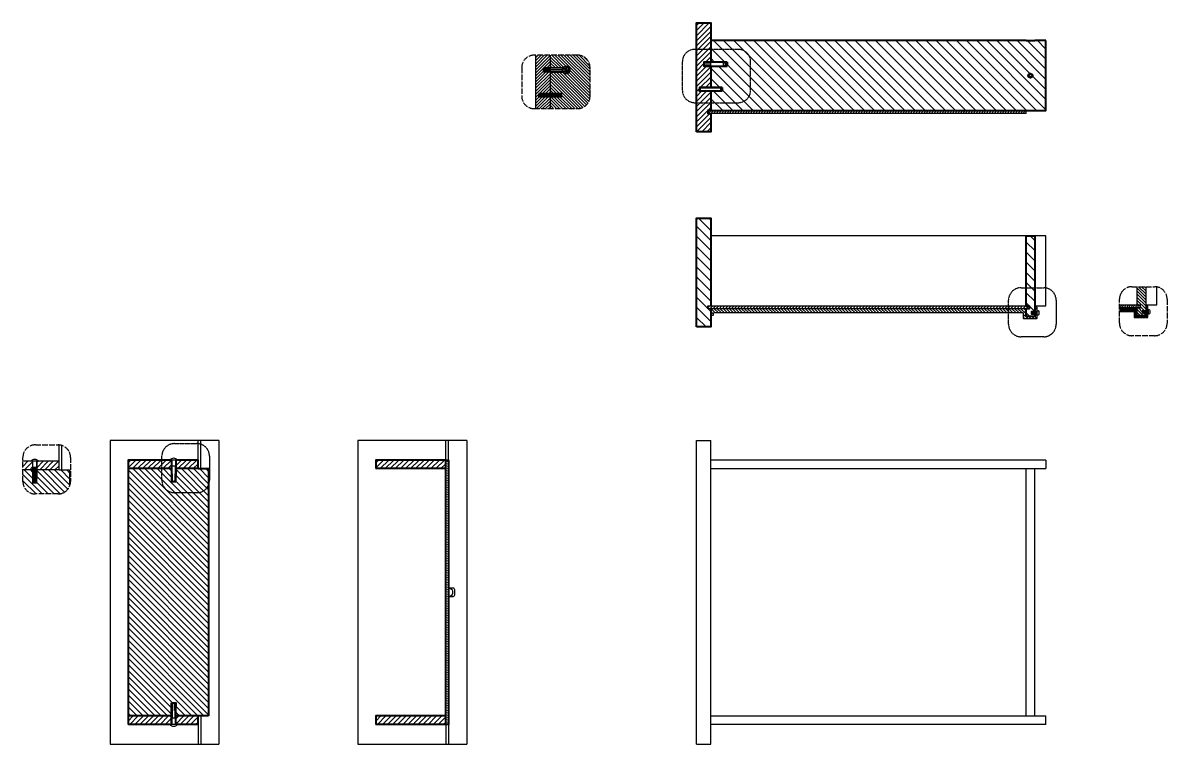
# Model space of a CAD drawing. Header units: millimetres. Extents: x 2634 to 10804, y -5166 to 3427.
# Drawn here: x 6053 to 8051, y -926 to 333 of the extents above; entities that cross this region are included whole.
import ezdxf

# ---------------------------------------------------------------- set-up
doc = ezdxf.new("R2010")
doc.units = ezdxf.units.MM
doc.header["$MEASUREMENT"] = 0
doc.linetypes.add('ACAD_ISO02W100', pattern=[15, 12, -3])
doc.linetypes.add('ACAD_ISO04W100', pattern=[30, 24, -3, 0, -3])
doc.layers.get('0').update_dxf_attribs({"lineweight": 30})
for name, color, linetype, lineweight in [('campiture sezione', 2, 'Continuous', 13), ('linee sezionate', 1, 'Continuous', 40), ('LINEE SEZIONATE DETTAGLI', 4, 'Continuous', 30)]:
    doc.layers.add(name, color=color, linetype=linetype, lineweight=lineweight)
for name, color, linetype in [('G-ANNO-TTLB', 8, 'Continuous'), ('linee sezione', 3, 'ACAD_ISO04W100'), ('Viti', 8, 'Continuous')]:
    doc.layers.add(name, color=color, linetype=linetype)
pattern_1 = [(135, (7301.5, 365.349), (-8.83883, -8.83883), [])]
pattern_2 = [(45, (7301.5006, 365.3485), (-4.419417, 4.419417), [])]
pattern_3 = [(45, (7301.5006, 365.3485), (-2.65165, 2.65165), [])]
pattern_4 = [(135, (7301.5006, 365.3485), (-2.65165, -2.65165), [])]

# ---------------------------------------------------------------- blocks, each defined once
blk = doc.blocks.new('*U14')
blk.add_lwpolyline([(0, 0), (0, 0.1), (0.05, 0), (0.12, -0.4), (0.12, -0.5), (0.07, -0.4), (0, 0)])
blk = doc.blocks.new('*U15')
at = {"color": 0, "linetype": 'ByBlock', "lineweight": -2, "transparency": 16777216}
for p in [(42.38, 270.66), (42.6, 270.66), (42.81, 270.66), (43.03, 270.66), (43.24, 270.66)]:
    blk.add_blockref('*U14', p, dxfattribs=at)
blk = doc.blocks.new('118331')
for p, q in [((40.13, 264.93), (40.13, 264.33)), ((40.13, 264.93), (40.33, 264.93)), ((40.13, 264.33), (40.33, 264.33)), ((40.33, 264.93), (40.33, 264.33)), ((40.73, 264.83), (40.33, 264.83)), ((40.73, 264.43), (40.33, 264.43)), ((40.73, 264.98), (40.73, 264.28)), ((40.73, 264.98), (42.98, 264.98)), ((40.73, 264.8), (40.73, 264.45)), ((42.98, 264.28), (40.73, 264.28)), ((40.83, 264.98), (40.83, 264.68)), ((40.83, 264.93), (42.93, 264.93)), ((40.83, 264.68), (42.93, 264.68)), ((40.83, 264.58), (40.83, 264.28)), ((40.83, 264.58), (42.93, 264.58)), ((40.83, 264.33), (42.93, 264.33)), ((42.93, 264.98), (42.93, 264.68)), ((42.93, 264.58), (42.93, 264.28)), ((42.98, 264.98), (42.98, 264.28)), ((42.98, 264.83), (43.07, 264.83)), ((43.14, 264.43), (42.98, 264.43)), ((43.12, 264.83), (43.28, 264.83)), ((43.35, 264.43), (43.19, 264.43)), ((43.33, 264.83), (43.5, 264.83)), ((43.57, 264.43), (43.4, 264.43)), ((43.55, 264.83), (43.72, 264.83)), ((43.79, 264.43), (43.62, 264.43)), ((43.77, 264.83), (43.93, 264.83)), ((44, 264.43), (43.84, 264.43)), ((43.98, 264.83), (44.08, 264.83)), ((44.08, 264.43), (44.05, 264.43)), ((44.13, 264.78), (44.13, 264.48))]:
    blk.add_line(p, q)
for centre, start, end in [((44.08, 264.78), 360, 90), ((44.08, 264.48), 270, 0)]:
    blk.add_arc(centre, 0.05, start, end)
blk.add_blockref('*U15', (0.69, -5.83))
blk = doc.blocks.new('*U63')
for points in [[(0.1, 0.05), (0.1, -0.2)], [(0.12, -0.2), (0.12, 0.05), (0.1, 0.05)], [(0.1, -0.3), (0.1, -0.55), (0.12, -0.55), (0.12, -0.3)]]:
    blk.add_lwpolyline(points)
blk = doc.blocks.new('*U64')
at = {"color": 0, "linetype": 'ByBlock', "lineweight": -2, "transparency": 16777216}
for p in [(41.43, 258.59), (41.62, 258.59), (41.81, 258.59), (42.01, 258.59), (42.2, 258.59), (42.39, 258.59), (42.59, 258.59), (42.78, 258.59), (42.97, 258.59), (43.16, 258.59), (43.36, 258.59), (43.55, 258.59), (43.74, 258.59)]:
    blk.add_blockref('*U63', p, dxfattribs=at)
blk = doc.blocks.new('110519')
for p, q in [((40.43, 258.99), (40.43, 257.69)), ((40.43, 258.64), (41.48, 258.64)), ((41.48, 258.04), (40.43, 258.04)), ((41.53, 258.59), (41.53, 258.09)), ((41.53, 258.59), (41.63, 258.59)), ((41.53, 258.39), (43.97, 258.39)), ((41.53, 258.34), (43.94, 258.34)), ((41.53, 258.29), (43.97, 258.29)), ((41.63, 258.09), (41.53, 258.09)), ((41.65, 258.59), (41.83, 258.58)), ((41.83, 258.1), (41.65, 258.09)), ((41.85, 258.58), (42.02, 258.58)), ((42.02, 258.1), (41.85, 258.1)), ((42.04, 258.58), (42.21, 258.58)), ((42.21, 258.1), (42.04, 258.1)), ((42.23, 258.58), (42.4, 258.57)), ((42.6, 258.11), (42.23, 258.1)), ((42.42, 258.57), (42.6, 258.57)), ((42.62, 258.57), (42.79, 258.56)), ((42.79, 258.12), (42.62, 258.11)), ((42.81, 258.56), (42.98, 258.56)), ((42.98, 258.12), (42.81, 258.12)), ((43, 258.56), (43.18, 258.56)), ((43.18, 258.12), (43, 258.12)), ((43.2, 258.56), (43.37, 258.55)), ((43.37, 258.13), (43.2, 258.12)), ((43.39, 258.55), (43.56, 258.55)), ((43.56, 258.13), (43.39, 258.13)), ((43.58, 258.55), (43.95, 258.54)), ((43.75, 258.14), (43.58, 258.13)), ((43.95, 258.14), (43.77, 258.14)), ((43.95, 258.35), (43.97, 258.39)), ((43.95, 258.33), (43.97, 258.29)), ((43.97, 258.54), (43.99, 258.54)), ((43.99, 258.14), (43.97, 258.14))]:
    blk.add_line(p, q)
for centre, radius, start, end in [((40.98, 258.34), 0.852, 130.3, 229.7), ((41.48, 258.59), 0.05, 0, 90), ((41.48, 258.09), 0.05, 270, 0), ((43.93, 258.38), 0.0425, 283.0951, 304.2961), ((43.93, 258.3), 0.0425, 55.7039, 76.9049), ((43.99, 258.44), 0.1, 41.8103, 90), ((43.99, 258.24), 0.1, 270, 318.1897), ((43.88, 258.34), 0.25, 318.1897, 41.8103)]:
    blk.add_arc(centre, radius, start, end)
blk.add_blockref('*U64', (0.1, 0))

msp = doc.modelspace()

# ---------------------------------------------------------------- hatches: boundary and pattern name
at = {"layer": 'campiture sezione', "ltscale": 0.2}
h = msp.add_hatch(dxfattribs=at)
h.set_pattern_fill('ANSI31', color=256, scale=50)
h.set_pattern_definition(pattern_2)
h.paths.add_polyline_path([(7254.1, 174.8), (7251.4, 174.8), (7251.4, 179.8), (7254.1, 179.8), (7254.1, 213.6), (7234.4, 213.6), (7234.4, 220.2), (7254.1, 220.2), (7254.1, 257.6), (7242.3, 257.6), (7242.3, 264.6), (7254.1, 264.6), (7254.1, 333), (7229.1, 333), (7229.1, 143.1), (7254.1, 143.1)])
h = msp.add_hatch(dxfattribs=at)
h.set_pattern_fill('ANSI31', color=256, scale=100, angle=90)
h.set_pattern_definition(pattern_1)
edge = h.paths.add_edge_path()
edge.add_arc((7812.3, 240.9), 3.71, 0, 360)
h.paths.add_polyline_path([(7254.1, 220.2), (7273.8, 220.2), (7273.8, 213.6), (7254.1, 213.6), (7254.1, 179.8), (7804.8, 179.8), (7839.1, 179.8), (7839.1, 302), (7819.8, 302), (7804.8, 302), (7254.1, 302), (7254.1, 264.6), (7283, 264.6), (7283, 257.6), (7254.1, 257.6)])
h = msp.add_hatch(dxfattribs=at)
h.set_pattern_fill('ANSI31', color=256, scale=30)
h.set_pattern_definition(pattern_3)
h.paths.add_polyline_path([(6973.5, 183.4), (6973.5, 203.4), (6954.1, 203.4), (6954.1, 209.9), (6973.5, 209.9), (6973.5, 247.3), (6961.9, 247.3), (6961.9, 254.3), (6973.5, 254.3), (6973.5, 276.6), (6948.7, 276.6), (6948.7, 183.4)])
h = msp.add_hatch(dxfattribs=at)
h.set_pattern_fill('ANSI31', color=256, scale=30, angle=90)
h.set_pattern_definition(pattern_4)
edge = h.paths.add_edge_path()
edge.add_arc((7002.3, 250.8), 6.37, 214.4372, 505.5628)
edge.add_line((6997.1, 254.4), (6973.9, 254.4))
edge.add_line((6973.9, 254.4), (6973.9, 276.6))
edge.add_line((6973.9, 276.6), (7021.6, 276.6))
edge.add_arc((7021.6, 254.8), 21.8, 0, 90, ccw=False)
edge.add_line((7043.4, 254.8), (7043.4, 205.2))
edge.add_arc((7021.6, 205.2), 21.8, 270, 360, ccw=False)
edge.add_line((7021.6, 183.4), (6973.9, 183.4))
edge.add_line((6973.9, 183.4), (6973.9, 203.4))
edge.add_line((6973.9, 203.4), (6993.5, 203.4))
edge.add_line((6993.5, 203.4), (6993.5, 209.9))
edge.add_line((6993.5, 209.9), (6973.9, 209.9))
edge.add_line((6973.9, 209.9), (6973.9, 247.2))
edge.add_line((6973.9, 247.2), (6997.1, 247.2))
h = msp.add_hatch(dxfattribs=at)
h.set_pattern_fill('ANSI31', color=256, scale=30, angle=10)
h.set_pattern_definition([(55, (7301.5006, 365.3485), (-3.07182, 2.150912), [])])
h.paths.add_polyline_path([(7804.8, 174.8), (7804.8, 179.8), (7254.1, 179.8), (7249.1, 179.8), (7249.1, 174.8), (7254.1, 174.8)])
h = msp.add_hatch(dxfattribs=at)
h.set_pattern_fill('ANSI31', color=256, scale=100, angle=90)
h.set_pattern_definition(pattern_1)
h.paths.add_polyline_path([(7804.8, -38.9), (7804.8, -179.6), (7819.8, -179.6), (7819.8, -38.9)])
h.paths.add_polyline_path([(7254.1, -166.1), (7249.1, -166.1), (7249.1, -161), (7254.1, -161), (7254.1, -7.9), (7229.1, -7.9), (7229.1, -197.7), (7254.1, -197.7)])
h = msp.add_hatch(dxfattribs=at)
h.set_pattern_fill('ANSI31', color=256, scale=30, angle=90)
h.set_pattern_definition(pattern_4)
h.paths.add_polyline_path([(8013.5, -127.4), (7998.5, -127.4), (7998.5, -158.9), (8003.9, -158.9), (8003.9, -164.7), (7998.5, -164.7), (7998.5, -177.9), (8013.5, -177.9), (8013.5, -172.8), (8007.6, -172.8), (8007.6, -169.8), (8013.5, -169.8)])
h = msp.add_hatch(dxfattribs=at)
h.set_pattern_fill('ANSI31', color=256, scale=25, angle=10)
h.set_pattern_definition([(55, (7301.5006, 365.3485), (-2.55985, 1.792426), [])])
h.paths.add_polyline_path([(7998.5, -164.3), (8003.5, -164.3), (8003.5, -159.3), (7998.5, -159.3), (7967.8, -159.3), (7967.8, -164.3)])
h = msp.add_hatch(dxfattribs=at)
h.set_pattern_fill('ANSI31', color=256, scale=30)
h.set_pattern_definition(pattern_3)
h.paths.add_polyline_path([(7774.1, -161), (7249.1, -161), (7249.1, -166.1), (7774.1, -166.1)])
h.paths.add_polyline_path([(7809.8, -161), (7774.1, -161), (7774.1, -166.1), (7809.8, -166)])
h = msp.add_hatch(dxfattribs=at)
h.set_pattern_fill('ANSI31', color=256, scale=30, angle=90)
h.set_pattern_definition(pattern_4)
h.paths.add_polyline_path([(7774.1, -166.1), (7254.1, -166.1), (7254.1, -176.9), (7258.4, -176.9, 0.414214), (7259.1, -176.3), (7259.1, -173.4, -0.414214), (7259.7, -172.7), (7774.1, -172.7)])
h.paths.add_polyline_path([(7804.8, -166), (7774.1, -166.1), (7774.1, -172.7), (7799.1, -172.7, -0.414214), (7799.7, -173.4), (7799.7, -182.4, 0.414214), (7800.4, -183.1), (7823.1, -183.1, 0.414214), (7823.8, -182.4), (7823.8, -174.5), (7819.8, -174.5), (7819.8, -179.6), (7804.8, -179.6)])
h.paths.add_polyline_path([(7823.8, -163.6, 0.414214), (7823.1, -163), (7821.5, -163), (7819.8, -163), (7819.8, -171.5), (7823.8, -171.5)])
h = msp.add_hatch(dxfattribs=at)
h.set_pattern_fill('ANSI31', color=256, scale=15, angle=10)
h.set_pattern_definition([(55, (7301.5006, 365.3485), (-1.53591, 1.075456), [])])
h.paths.add_polyline_path([(7998.5, -164.7), (7998.5, -164.3), (7967.8, -164.3), (7967.8, -171), (7992.7, -171, -0.414214), (7993.4, -171.7), (7993.4, -180.7, 0.414214), (7994.1, -181.4), (8016.8, -181.4, 0.414214), (8017.4, -180.7), (8017.4, -172.8), (8013.5, -172.8), (8013.5, -177.9), (7998.5, -177.9)])
h.paths.add_polyline_path([(8017.4, -161.9, 0.414214), (8016.8, -161.2), (8015.1, -161.2), (8013.5, -161.2), (8013.5, -169.8), (8017.4, -169.8)])
h = msp.add_hatch(dxfattribs=at)
h.set_pattern_fill('ANSI31', color=256, scale=50)
h.set_pattern_definition(pattern_2)
h.paths.add_polyline_path([(6070, -432.2), (6053.1, -432.2), (6053.1, -446.9), (6070, -446.9)])
h.paths.add_polyline_path([(6116.2, -432.2), (6077.4, -432.2), (6077.4, -446.9), (6116.2, -446.9)])
h = msp.add_hatch(dxfattribs=at)
h.set_pattern_fill('ANSI31', color=256, scale=50)
h.set_pattern_definition([(45, (6868.991, 365.3485), (-4.419417, 4.419417), [])])
h.paths.add_polyline_path([(6320.1, -429.9), (6320.1, -444.9), (6358.9, -444.9), (6358.9, -429.9)])
h.paths.add_polyline_path([(6312.7, -444.9), (6312.7, -429.9), (6236.7, -429.9), (6236.7, -444.9)])
h.paths.add_polyline_path([(6312.7, -891.6), (6312.7, -876.6), (6236.7, -876.6), (6236.7, -891.6)])
h.paths.add_polyline_path([(6320.1, -876.6), (6320.1, -891.6), (6358.9, -891.6), (6358.9, -876.6)])
h = msp.add_hatch(dxfattribs=at)
h.set_pattern_fill('ANSI31', color=256, scale=50)
h.set_pattern_definition(pattern_2)
h.paths.add_polyline_path([(6791.4, -429.9), (6669.2, -429.9), (6669.2, -444.9), (6791.4, -444.9)])
h.paths.add_polyline_path([(6791.4, -876.6), (6669.2, -876.6), (6669.2, -891.6), (6791.4, -891.6)])
h = msp.add_hatch(dxfattribs=at)
h.set_pattern_fill('ANSI31', color=256, scale=30, angle=110)
h.set_pattern_definition([(155, (7301.5006, 365.3485), (-1.584818, -3.398654), [])])
h.paths.add_polyline_path([(6796.4, -429.9), (6791.4, -429.9), (6791.4, -459.9), (6791.4, -891.6), (6796.4, -891.6)])
h = msp.add_hatch(dxfattribs=at)
h.set_pattern_fill('ANSI31', color=256, scale=60, angle=90)
h.set_pattern_definition([(135, (7058.838, 363.141), (-5.3033, -5.3033), [])])
edge = h.paths.add_edge_path()
edge.add_line((6134.8, -447.3), (6077.4, -447.3))
edge.add_line((6077.4, -447.3), (6077.4, -469.7))
edge.add_line((6077.4, -469.7), (6070, -469.7))
edge.add_line((6070, -469.7), (6070, -447.3))
edge.add_line((6070, -447.3), (6053.1, -447.3))
edge.add_line((6053.1, -447.3), (6053.1, -467.3))
edge.add_arc((6074.9, -467.3), 21.8, 180, 270)
edge.add_line((6074.9, -489.1), (6114.5, -489.1))
edge.add_arc((6114.5, -467.3), 21.8, 270, 338.6737)
edge.add_line((6134.8, -475.2), (6134.8, -447.3))
h = msp.add_hatch(dxfattribs=at)
h.set_pattern_fill('ANSI31', color=256, scale=60, angle=90)
h.set_pattern_definition([(135, (7301.5006, 365.3485), (-5.3033, -5.3033), [])])
h.paths.add_polyline_path([(6320.1, -853.9), (6320.1, -876.6), (6377.5, -876.6), (6377.5, -444.9), (6320.1, -444.9), (6320.1, -467.5), (6312.7, -467.5), (6312.7, -444.9), (6236.7, -444.9), (6236.7, -876.6), (6312.7, -876.6), (6312.7, -853.9)])

# ---------------------------------------------------------------- linework, layer by layer
at = {"ltscale": 0.2}
for points in [[(7804.8, 174.8), (7804.8, 179.8)], [(7809.8, -161), (7809.8, -166)], [(6395.5, -395.7), (6205.7, -395.7)], [(6205.7, -395.7), (6205.7, -925.7), (6395.5, -925.7)], [(6358.9, -429.9), (6358.9, -395.7)], [(6363.9, -444.9), (6363.9, -395.7)], [(6395.5, -395.7), (6395.5, -925.7)], [(6828, -395.7), (6638.2, -395.7)], [(6638.2, -395.7), (6638.2, -925.7), (6828, -925.7)], [(6791.4, -429.9), (6791.4, -395.7)], [(6796.4, -429.9), (6796.4, -395.7)], [(6828, -395.7), (6828, -925.7)], [(7229.1, -925.7), (7254.1, -925.7), (7254.1, -395.7)], [(7229.1, -925.7), (7229.1, -395.7), (7254.1, -395.7)], [(6116.2, -432.2), (6116.2, -403.5)], [(6121.2, -447.3), (6121.2, -404.5)], [(7839.1, -429.9), (7254.1, -429.9)], [(7839.1, -429.9), (7839.1, -444.9)], [(7254.1, -444.9), (7839.1, -444.9)], [(7804.8, -876.6), (7804.8, -444.9)], [(7819.8, -876.6), (7819.8, -444.9)], [(6363.9, -876.6), (6363.9, -925.7)], [(7254.1, -876.6), (7839.1, -876.6)], [(7839.1, -891.6), (7839.1, -876.6)], [(6358.9, -891.6), (6358.9, -925.7)], [(6791.4, -891.6), (6791.4, -925.7)], [(6796.4, -891.6), (6796.4, -925.7)], [(7839.1, -891.6), (7254.1, -891.6)]]:
    msp.add_lwpolyline(points, dxfattribs=at)
for points in [[(7804.8, 174.8), (7254.1, 174.8)], [(7804.8, -38.9), (7254.1, -38.9)], [(7839.1, -38.9), (7819.8, -38.9)], [(7819.8, -161), (7839.1, -161), (7839.1, -38.9)], [(7249.1, -166.1), (7249.1, -161), (7809.8, -161)], [(7809.8, -166), (7249.1, -166.1)]]:
    msp.add_lwpolyline(points)
at = {"layer": 'campiture sezione', "ltscale": 0.2}
msp.add_lwpolyline([(7998.5, -164.7), (7998.5, -164.3)], dxfattribs=at)
at = {"layer": 'G-ANNO-TTLB', "ltscale": 0.2}
for p, q in [((7254.1, -176.9), (7258.4, -176.9)), ((7259.1, -176.3), (7259.1, -173.4)), ((7259.7, -172.7), (7799.1, -172.7)), ((7799.7, -173.4), (7799.7, -182.4)), ((7821.5, -163), (7819.8, -163)), ((7823.1, -163), (7821.5, -163)), ((7823.8, -171.5), (7823.8, -163.6)), ((7823.8, -182.4), (7823.8, -174.5)), ((7967.8, -171), (7992.7, -171)), ((7993.4, -171.7), (7993.4, -180.7)), ((8015.1, -161.2), (8013.5, -161.2)), ((8016.8, -161.2), (8015.1, -161.2)), ((8017.4, -169.8), (8017.4, -161.9)), ((8017.4, -180.7), (8017.4, -172.8)), ((7800.4, -183.1), (7823.1, -183.1)), ((7994.1, -181.4), (8016.8, -181.4))]:
    msp.add_line(p, q, dxfattribs=at)
at = {"layer": 'G-ANNO-TTLB'}
msp.add_lwpolyline([(8013.5, -159.3), (8032.8, -159.3), (8032.8, -127.7)], dxfattribs=at)
at = {"layer": 'G-ANNO-TTLB', "ltscale": 0.2}
for points in [[(8017.4, -169.8), (8013.5, -169.8)], [(8013.5, -172.8), (8017.4, -172.8)]]:
    msp.add_lwpolyline(points, dxfattribs=at)
for centre, start, end in [((7258.4, -176.3), 270, 0), ((7259.7, -173.4), 90, 180), ((7799.1, -173.4), 0, 90), ((7823.1, -163.6), 0, 90), ((7992.7, -171.7), 0, 90), ((8016.8, -161.9), 0, 90), ((7800.4, -182.4), 180, 270), ((7823.1, -182.4), 270, 0), ((7994.1, -180.7), 180, 270), ((8016.8, -180.7), 270, 0)]:
    msp.add_arc(centre, 0.665, start, end, dxfattribs=at)
at = {"layer": 'linee sezionate'}
for points in [[(7229.1, 143.1), (7229.1, 333), (7254.1, 333), (7254.1, 264.6)], [(7804.8, 302), (7254.1, 302)], [(7804.8, 179.8), (7839.1, 179.8), (7839.1, 302)], [(7839.1, 302), (7819.8, 302)], [(7254.1, 257.6), (7254.1, 220.2)], [(7254.1, 213.6), (7254.1, 179.8)], [(7254.1, 179.8), (7254.1, 179.8), (7804.8, 179.8)], [(7254.1, 174.8), (7254.1, 143.1), (7229.1, 143.1)], [(7229.1, -197.7), (7229.1, -7.9), (7254.1, -7.9), (7254.1, -161)], [(7804.8, -161), (7804.8, -38.9)], [(7819.8, -38.9), (7819.8, -171.5)], [(7254.1, -166.1), (7254.1, -197.7), (7229.1, -197.7)], [(7819.8, -174.5), (7819.8, -179.6), (7804.8, -179.6), (7804.8, -166)]]:
    msp.add_lwpolyline(points, dxfattribs=at)
at = {"layer": 'linee sezionate', "ltscale": 0.2}
for points in [[(7804.8, 302), (7819.8, 302)], [(7283, 264.6), (7242.3, 264.6), (7242.3, 257.6), (7283, 257.6)], [(7283, 264.6), (7283, 257.6)], [(7273.8, 220.2), (7234.4, 220.2), (7234.4, 216.9)], [(7273.8, 220.2), (7273.8, 216.9), (7273.8, 213.6)], [(7273.8, 213.6), (7234.4, 213.6), (7234.4, 216.9)], [(7254.1, 179.8), (7249.1, 179.8), (7249.1, 174.8), (7254.1, 174.8)], [(7804.8, -38.9), (7819.8, -38.9)], [(7804.8, -161), (7809.8, -161), (7809.8, -166), (7804.8, -166)], [(7819.8, -171.5), (7814, -171.5), (7814, -174.5), (7819.8, -174.5)], [(6309.9, -429.9), (6236.7, -429.9), (6236.7, -444.9)], [(6312.7, -429.9), (6312.7, -467.5)], [(6320.1, -429.9), (6320.1, -459.7)], [(6358.9, -444.9), (6358.9, -429.9), (6322.9, -429.9)], [(6791.4, -459.9), (6791.4, -429.9), (6669.2, -429.9), (6669.2, -444.9)], [(6791.4, -429.9), (6796.4, -429.9), (6796.4, -891.6)], [(6236.7, -444.9), (6236.7, -876.6)], [(6312.7, -444.9), (6236.7, -444.9)], [(6358.9, -444.9), (6320.1, -444.9)], [(6358.9, -444.9), (6377.5, -444.9), (6377.5, -876.6)], [(6791.4, -444.9), (6669.2, -444.9)], [(6312.7, -467.5), (6320.1, -467.5), (6320.1, -459.7)], [(6796.4, -891.6), (6791.4, -891.6), (6791.4, -459.9)], [(6312.7, -891.6), (6312.7, -853.9)], [(6312.7, -853.9), (6320.1, -853.9), (6320.1, -861.8)], [(6312.7, -876.6), (6236.7, -876.6), (6236.7, -891.6)], [(6320.1, -891.6), (6320.1, -861.8)], [(6358.9, -891.6), (6358.9, -876.6), (6320.1, -876.6)], [(6377.5, -876.6), (6358.9, -876.6)], [(6791.4, -891.6), (6791.4, -876.6), (6669.2, -876.6), (6669.2, -891.6)], [(6309.9, -891.6), (6236.7, -891.6)], [(6358.9, -891.6), (6322.9, -891.6)], [(6791.4, -891.6), (6669.2, -891.6)]]:
    msp.add_lwpolyline(points, dxfattribs=at)
msp.add_circle((7812.3, 240.9), 3.71, dxfattribs=at)
at = {"layer": 'LINEE SEZIONATE DETTAGLI'}
for points in [[(6948.7, 183.4), (6948.7, 276.6)], [(6973.5, 276.6), (6973.5, 254.3)], [(6973.9, 276.6), (6973.9, 254.4)], [(6973.5, 247.3), (6973.5, 209.9)], [(6973.9, 247.3), (6973.9, 209.9)], [(6973.5, 203.4), (6973.5, 183.4)], [(6973.9, 203.4), (6973.9, 183.4)], [(7998.5, -158.9), (7998.5, -127.4)], [(8013.5, -127.4), (8013.5, -169.8)], [(7967.8, -159.3), (7998.5, -159.3)], [(7998.5, -164.3), (7967.8, -164.3)], [(8013.5, -172.8), (8013.5, -177.9), (7998.5, -177.9), (7998.5, -164.7)]]:
    msp.add_lwpolyline(points, dxfattribs=at)
at = {"layer": 'LINEE SEZIONATE DETTAGLI', "ltscale": 0.2}
for points in [[(6973.5, 254.3), (6961.9, 254.3), (6961.9, 247.3), (6973.5, 247.3)], [(6997.1, 254.4), (6973.9, 254.4)], [(6973.9, 247.2), (6997.1, 247.2)], [(6964.6, 209.9), (6954.1, 209.9), (6954.1, 206.7)], [(6964.6, 203.4), (6954.1, 203.4), (6954.1, 206.7)], [(6973.5, 209.9), (6964.6, 209.9)], [(6973.5, 203.4), (6964.6, 203.4)], [(6993.5, 209.9), (6973.9, 209.9)], [(6993.5, 203.4), (6973.9, 203.4)], [(6993.5, 209.9), (6993.5, 206.7), (6993.5, 203.4)], [(7998.5, -158.9), (8003.9, -158.9), (8003.9, -164.7), (7998.5, -164.7)], [(7998.5, -159.3), (8003.5, -159.3), (8003.5, -164.3), (7998.5, -164.3)], [(8013.5, -169.8), (8007.6, -169.8), (8007.6, -172.8), (8013.5, -172.8)], [(6070, -432.2), (6053.1, -432.2)], [(6070, -432.2), (6070, -446.9)], [(6116.2, -446.9), (6116.2, -432.2), (6077.4, -432.2)], [(6077.4, -432.2), (6077.4, -446.9)], [(6070, -446.9), (6053.1, -446.9)], [(6070, -447.3), (6053.1, -447.3)], [(6070, -447.3), (6070, -469.7)], [(6116.2, -446.9), (6077.4, -446.9)], [(6116.2, -447.3), (6077.4, -447.3)], [(6077.4, -447.3), (6077.4, -461.9)], [(6116.2, -447.3), (6134.8, -447.3), (6134.8, -475.2)], [(6070, -469.7), (6077.4, -469.7), (6077.4, -461.9)]]:
    msp.add_lwpolyline(points, dxfattribs=at)
msp.add_arc((7002.3, 250.8), 6.37, 214.4372, 145.5628, dxfattribs=at)
at = {"layer": 'linee sezione', "ltscale": 0.1}
for p, q in [((7795.9, -129.2), (7835.4, -129.2)), ((7774.1, -193), (7774.1, -151)), ((7857.2, -151), (7857.2, -193)), ((7835.4, -214.8), (7795.9, -214.8)), ((6317.6, -401.3), (6357.1, -401.3)), ((6295.8, -465.1), (6295.8, -423.1)), ((6379, -423.1), (6379, -465.1)), ((6357.1, -486.9), (6317.6, -486.9))]:
    msp.add_line(p, q, dxfattribs=at)
at = {"layer": 'linee sezione', "ltscale": 0.4}
for p, q in [((7989.6, -127.4), (8029.1, -127.4)), ((7967.8, -191.2), (7967.8, -149.2)), ((8050.9, -149.2), (8050.9, -191.2)), ((8029.1, -213), (7989.6, -213)), ((6074.9, -403.5), (6114.5, -403.5)), ((6053.1, -467.3), (6053.1, -425.3)), ((6136.3, -425.3), (6136.3, -467.3)), ((6114.5, -489.1), (6074.9, -489.1))]:
    msp.add_line(p, q, dxfattribs=at)
at = {"layer": 'linee sezione', "ltscale": 0.1}
msp.add_lwpolyline([(7302, 286.8), (7226.3, 286.8, 0.414214), (7204.5, 265), (7204.5, 215.5, 0.414214), (7226.3, 193.7), (7302, 193.7, 0.414214), (7323.8, 215.5), (7323.8, 265, 0.414214)], format="xyb", close=True, dxfattribs=at)
at = {"layer": 'linee sezione', "ltscale": 0.4}
msp.add_lwpolyline([(7021.6, 276.6), (6945.9, 276.6, 0.414214), (6924.1, 254.8), (6924.1, 205.2, 0.414214), (6945.9, 183.4), (7021.6, 183.4, 0.414214), (7043.4, 205.2), (7043.4, 254.8, 0.414214)], format="xyb", close=True, dxfattribs=at)
at = {"layer": 'linee sezione', "ltscale": 0.1}
for centre, start, end in [((7795.9, -151), 90, 180), ((7835.4, -151), 360, 90), ((7795.9, -193), 180, 270), ((7835.4, -193), 270, 360), ((6317.6, -423.1), 90, 180), ((6357.1, -423.1), 0, 90), ((6317.6, -465.1), 180, 270), ((6357.1, -465.1), 270, 0)]:
    msp.add_arc(centre, 21.8, start, end, dxfattribs=at)
at = {"layer": 'linee sezione', "ltscale": 0.4}
for centre, start, end in [((7989.6, -149.2), 90, 180), ((8029.1, -149.2), 360, 90), ((7989.6, -191.2), 180, 270), ((8029.1, -191.2), 270, 360), ((6074.9, -425.3), 90, 180), ((6114.5, -425.3), 0, 90), ((6074.9, -467.3), 180, 270), ((6114.5, -467.3), 270, 0)]:
    msp.add_arc(centre, 21.8, start, end, dxfattribs=at)
at = {"layer": 'Viti'}
for p, q in [((7242.6, 259.6), (7242.6, 262.6)), ((7243.1, 263.1), (7243.4, 263.1)), ((7243.4, 263.1), (7254.1, 263.1)), ((7254.1, 257.7), (7254.1, 264.5)), ((7276.6, 264.5), (7254.1, 264.5)), ((7276.6, 257.7), (7276.6, 264.5)), ((7276.6, 263.1), (7280.6, 263.1)), ((7276.6, 259.4), (7276.6, 262.9)), ((7280.6, 258.1), (7280.6, 264.1)), ((7282.6, 264.1), (7280.6, 264.1)), ((7282.6, 258.1), (7282.6, 264.1)), ((7244.1, 259.1), (7243.1, 259.1)), ((7254.1, 259.1), (7244.1, 259.1)), ((7276.6, 257.7), (7254.1, 257.7)), ((7276.6, 259.1), (7280.6, 259.1)), ((7282.6, 258.1), (7280.6, 258.1)), ((7235.1, 219.2), (7236, 219.9)), ((7236.1, 214), (7236.1, 219.9)), ((7236.3, 219.9), (7271.9, 219.9)), ((7272, 214), (7272, 219.9)), ((7273.1, 219.2), (7272.1, 219.9)), ((6954.2, 208.1), (6954.2, 205.2)), ((6954.7, 209), (6955.6, 209.6)), ((6954.7, 204.4), (6955.6, 203.7)), ((6955.7, 203.7), (6955.7, 209.6)), ((6955.9, 209.7), (6991.5, 209.7)), ((6955.9, 203.7), (6991.5, 203.7)), ((6956.7, 208.5), (6969.2, 208.5)), ((6956.7, 207.3), (6969.2, 207.3)), ((6956.7, 206.1), (6969.2, 206.1)), ((6956.7, 204.9), (6969.2, 204.9)), ((6990.6, 208.5), (6969.2, 208.5)), ((6990.6, 207.3), (6969.2, 207.3)), ((6990.6, 206.1), (6969.2, 206.1)), ((6990.6, 204.9), (6969.2, 204.9)), ((6991.6, 203.7), (6991.6, 209.6)), ((6992.7, 209), (6991.8, 209.6)), ((6992.7, 204.4), (6991.8, 203.7)), ((6993.1, 208.1), (6993.1, 205.2)), ((7234.6, 218.4), (7234.6, 215.5)), ((7235.1, 214.6), (7236, 214)), ((7236.3, 213.9), (7271.9, 213.9)), ((7273.1, 214.6), (7272.1, 214)), ((7273.5, 218.4), (7273.5, 215.5)), ((7814.2, -173), (7815, -172.6)), ((7815.1, -173.5), (7814.2, -173)), ((7815, -172.6), (7815.7, -172.2)), ((7815.7, -173.8), (7815.1, -173.5)), ((7816.4, -174), (7824.2, -174)), ((7816.6, -172), (7824.2, -172)), ((7824.2, -176), (7824.2, -170)), ((7824.7, -169.5), (7825.7, -169.5)), ((7824.7, -176.5), (7825.7, -176.5)), ((7827.7, -174.5), (7827.7, -171.6)), ((8018.2, -167.8), (8019.2, -167.8)), ((8018.2, -174.8), (8019.2, -174.8)), ((8021.2, -172.8), (8021.2, -169.8)), ((6322.9, -429.9), (6309.9, -429.9)), ((6313.4, -440.4), (6313.4, -429.9)), ((6319.4, -429.9), (6319.4, -440.4)), ((6318.9, -440.9), (6313.9, -440.9)), ((6313.9, -441.9), (6313.9, -440.9)), ((6314.4, -465.3), (6313.9, -441.9)), ((6318.9, -441.9), (6318.4, -465.3)), ((6318.9, -440.9), (6318.9, -441.9)), ((6314.4, -465.5), (6314.4, -465.3)), ((6318.4, -465.3), (6318.4, -465.5)), ((6314.4, -856.2), (6313.9, -880.6)), ((6314.4, -855.9), (6314.4, -856.2)), ((6318.4, -856.2), (6318.4, -855.9)), ((6318.9, -879.5), (6318.4, -856.2)), ((6322.9, -891.6), (6309.9, -891.6)), ((6313.4, -881.1), (6313.4, -891.6)), ((6318.9, -880.6), (6313.9, -880.6)), ((6318.9, -880.6), (6318.9, -879.5)), ((6319.4, -891.6), (6319.4, -881.1))]:
    msp.add_line(p, q, dxfattribs=at)
at = {"layer": 'Viti', "ltscale": 0.2}
for points in [[(7001.8, 253.8), (7001.8, 254.6)], [(7001.8, 254.6), (7002.9, 254.6)], [(7001.8, 247.8), (7001.8, 247)], [(7001.8, 247), (7002.9, 247)], [(7002.3, 256.8), (7002.3, 255.2)], [(7002.3, 244.9), (7002.3, 246.4)], [(7002.9, 251.3), (7002.9, 254.6)], [(7002.9, 251.3), (7005.8, 251.3)], [(7002.9, 250.3), (7005.8, 250.3)], [(7002.9, 250.3), (7002.9, 247)], [(7005.8, 251.3), (7005.8, 250.3)], [(7823.8, -171.5), (7819.8, -171.5)], [(7823.8, -174.5), (7819.8, -174.5)]]:
    msp.add_lwpolyline(points, dxfattribs=at)
at = {"layer": 'Viti', "linetype": 'ACAD_ISO02W100', "ltscale": 0.045}
for points in [[(8008.8, -170.7), (8008.5, -170.2), (8008.5, -170.9), (8007.7, -171.3), (8008.7, -171.8), (8008.9, -172.5), (8009, -172)], [(8008.7, -171.8), (8008.5, -170.9)], [(8009.6, -170.4), (8009.4, -170.4), (8009.3, -170.5), (8009, -170.6), (8008.8, -170.7), (8009, -172), (8009.2, -172), (8009.3, -172.1), (8009.3, -172.1), (8009.6, -172.2), (8009.8, -172.3), (8009.9, -172.3)], [(8010.7, -170.3), (8009.9, -170.3), (8009.6, -169.8), (8009.6, -170.3), (8009.9, -172.3), (8010.2, -172.8), (8010.3, -172.3), (8009.9, -170.3)], [(8011.1, -172.3), (8010.3, -172.3)], [(8011.9, -170.3), (8011.1, -170.3), (8010.8, -169.8), (8010.7, -170.3), (8011.1, -172.3), (8011.3, -172.8), (8011.4, -172.3), (8011.1, -170.3)], [(8012.3, -172.3), (8011.4, -172.3)], [(8013.1, -170.3), (8012.3, -170.3), (8012, -169.8), (8011.9, -170.3), (8012.3, -172.3), (8012.5, -172.8), (8012.6, -172.3), (8012.3, -170.3)], [(8013.4, -172.3), (8012.6, -172.3)], [(8014.2, -170.3), (8013.4, -170.3), (8013.1, -169.8), (8013.1, -170.3), (8013.4, -172.3), (8013.7, -172.8), (8013.8, -172.3), (8013.4, -170.3)], [(8014.6, -172.3), (8013.8, -172.3)], [(8015.4, -170.3), (8014.6, -170.3), (8014.3, -169.8), (8014.2, -170.3), (8014.6, -172.3), (8014.8, -172.8), (8014.9, -172.3), (8014.6, -170.3)], [(8015.8, -172.3), (8014.9, -172.3)], [(8016.6, -170.3), (8015.8, -170.3), (8015.5, -169.8), (8015.4, -170.3), (8015.8, -172.3), (8016, -172.8), (8016.1, -172.3), (8015.8, -170.3)], [(8016.9, -172.3), (8016.1, -172.3)], [(8017.7, -170.3), (8016.9, -170.3), (8016.6, -169.8), (8016.6, -170.3), (8016.9, -172.3), (8017.2, -172.8), (8017.3, -172.3), (8016.9, -170.3)], [(8017.3, -172.3), (8017.7, -172.3)]]:
    msp.add_lwpolyline(points, dxfattribs=at)
at = {"layer": 'Viti', "ltscale": 0.045}
msp.add_lwpolyline([(8017.7, -168.3), (8017.7, -168.3, 0.414214), (8017.7, -168.3), (8017.7, -174.3, 0.414214), (8017.7, -174.3), (8017.7, -174.3)], format="xyb", dxfattribs=at)
at = {"layer": 'Viti', "ltscale": 0.2}
for points in [[(6796.4, -653.6), (6798, -653.6, -0.414214), (6803.1, -658.6), (6803.1, -662.8, -0.414214), (6798, -667.9), (6796.4, -667.9)], [(6798, -667.9), (6804.5, -667.9, 0.414214), (6807.1, -665.3), (6807.1, -656.2, 0.414214), (6804.5, -653.6), (6798, -653.6)]]:
    msp.add_lwpolyline(points, format="xyb", dxfattribs=at)
msp.add_circle((7812.3, 240.9), 2.25, dxfattribs=at)
at = {"layer": 'Viti'}
for centre, radius, start, end in [((7243.1, 262.6), 0.5, 90, 180), ((7243.1, 259.6), 0.5, 180, 270), ((7236.3, 219.4), 0.5, 90, 123.5668), ((7271.9, 219.4), 0.5, 56.4332, 90), ((6955.2, 208.1), 1, 123.5668, 180), ((6955.2, 205.2), 1, 180, 236.2912), ((6955.9, 209.2), 0.5, 90, 123.5668), ((6955.9, 204.2), 0.5, 236.2912, 270), ((6991.5, 209.2), 0.5, 56.4332, 90), ((6991.5, 204.2), 0.5, 270, 303.7088), ((6992.1, 208.1), 1, 0, 56.4332), ((6992.1, 205.2), 1, 303.7088, 0), ((7235.6, 218.4), 1, 123.5668, 180), ((7235.6, 215.5), 1, 180, 236.2912), ((7236.3, 214.4), 0.5, 236.2912, 270), ((7271.9, 214.4), 0.5, 270, 303.7088), ((7272.5, 218.4), 1, 0, 56.4332), ((7272.5, 215.5), 1, 303.7088, 0), ((7816.6, -174), 2, 97.372, 116.5651), ((7816.6, -172), 2, 243.4349, 262.7142), ((7816.6, -174), 2, 90, 97.372), ((7824.7, -170), 0.5, 90, 180), ((7824.7, -176), 0.5, 180, 270), ((7825.3, -172.8), 3.32, 72.455, 83.1182), ((7825.3, -173.2), 3.32, 276.8818, 287.545), ((7825.7, -171.6), 2, 0, 72.455), ((7825.7, -174.5), 2, 287.545, 0), ((8018.2, -168.3), 0.5, 90, 180), ((8018.2, -174.3), 0.5, 180, 270), ((8018.8, -171.1), 3.32, 72.455, 83.1182), ((8018.8, -171.5), 3.32, 276.8818, 287.545), ((8019.2, -169.8), 2, 0, 72.455), ((8019.2, -172.8), 2, 287.545, 0), ((6316.4, -435.4), 8.52, 40.3, 139.7), ((6313.9, -440.4), 0.5, 180, 270), ((6318.9, -440.4), 0.5, 270, 0), ((6315.4, -465.5), 1, 180, 228.1897), ((6316.4, -464.4), 2.5, 228.1897, 311.8103), ((6317.4, -465.5), 1, 311.8103, 0), ((6315.4, -855.9), 1, 131.8103, 180), ((6316.4, -857.1), 2.5, 48.1897, 131.8103), ((6317.4, -855.9), 1, 0, 48.1897), ((6316.4, -886.1), 8.52, 220.3, 319.7), ((6313.9, -881.1), 0.5, 90, 180), ((6318.9, -881.1), 0.5, 0, 90)]:
    msp.add_arc(centre, radius, start, end, dxfattribs=at)
at = {"layer": 'Viti', "ltscale": 0.2}
for radius, start, end in [(5.95, 199.6392, 160.3608), (4.4, 270, 90)]:
    msp.add_arc((7002.3, 250.8), radius, start, end, dxfattribs=at)

# ---------------------------------------------------------------- block references
at = {"layer": 'Viti', "xscale": 10, "yscale": 10, "zscale": 10}
for name, p, rotation in [('118331', (7403.5, 2897.1), 180), ('110519', (3490.3, -27.8), 270)]:
    msp.add_blockref(name, p, dxfattribs=dict(at, rotation=rotation))

doc.saveas('drawing.dxf')
